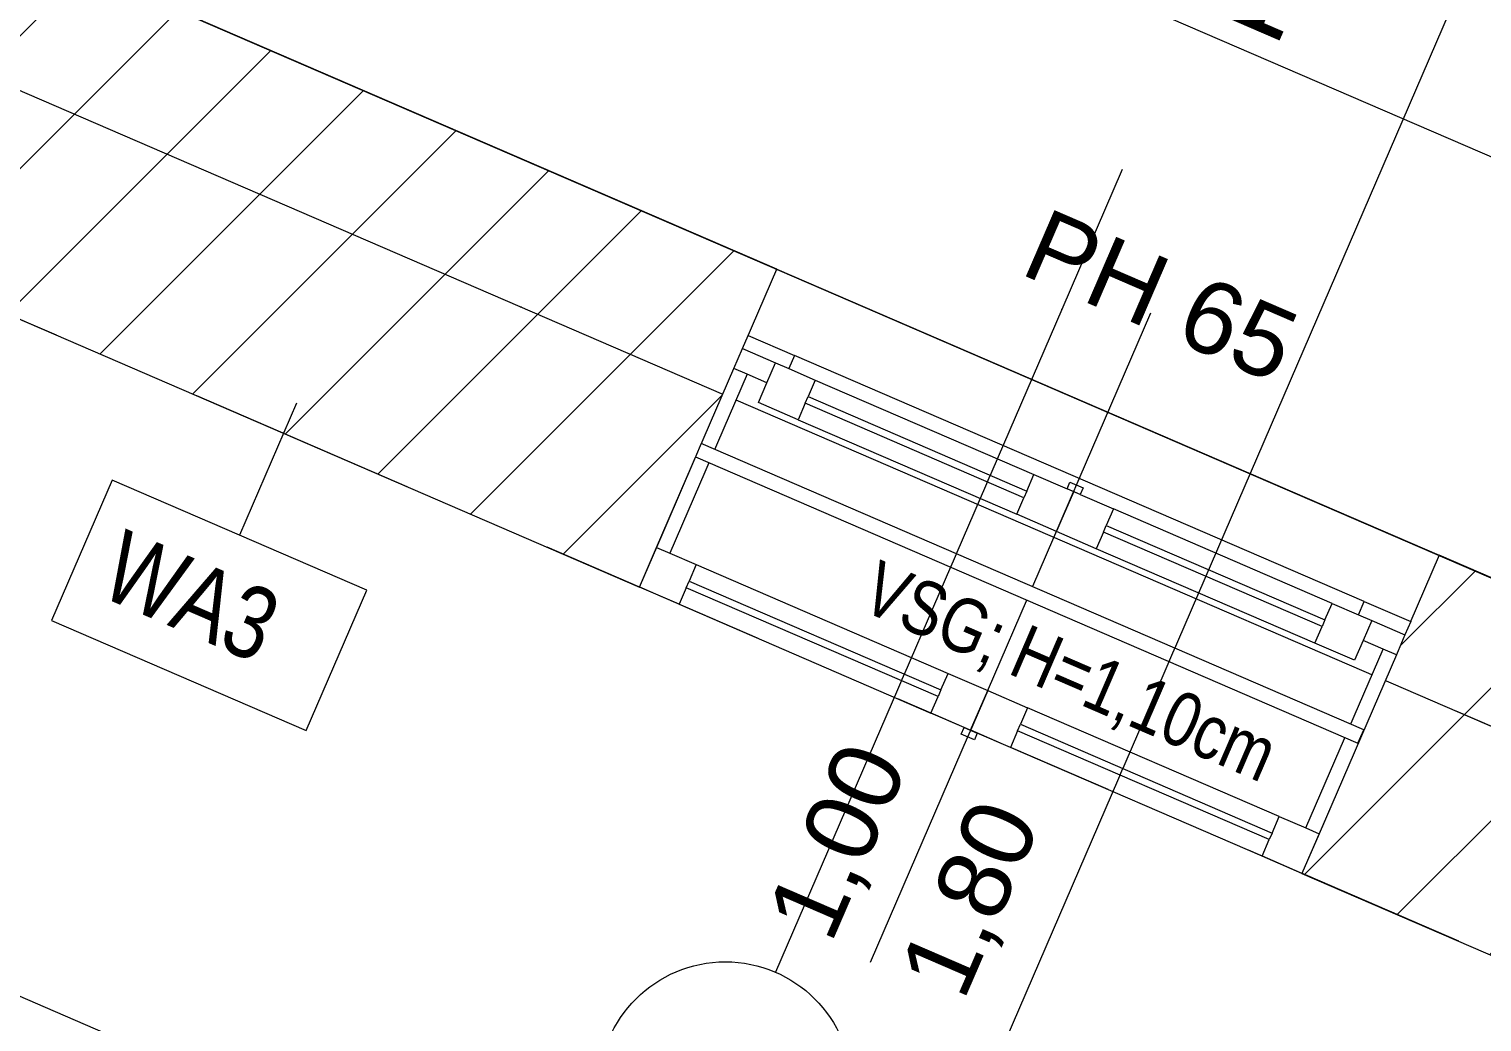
# Model space of a CAD drawing. Header units: millimetres. Extents: x 12535370 to 12566104, y 356204400 to 356234587.
# Drawn here: x 12542310 to 12544323, y 356211633 to 356213008 of the extents above; entities that cross this region are included whole.
import ezdxf
from ezdxf.enums import TextEntityAlignment as Align

# ---------------------------------------------------------------- set-up
doc = ezdxf.new("R2010")
doc.units = ezdxf.units.MM
doc.header["$MEASUREMENT"] = 0
doc.set_wipeout_variables(frame=1)
for name, pattern in [('Dashed Long', [529.166651, 317.499995, -211.666656]), ('Dot & Dashed', [6702.78, 3527.78, -1763.89, 0, -1411.11]), ('Wipeout_Contour', [1000, 0, -1000])]:
    doc.linetypes.add(name, pattern=pattern)
for name, color, linetype in [('New_010 Aussenwände', 7, 'Continuous'), ('New_035 Decken', 7, 'Continuous'), ('New_080 Raumdefinitionen', 7, 'Continuous'), ('New_110 Bemassungen Ausführung', 7, 'Continuous'), ('New_255 Plangrafiken', 7, 'Continuous'), ('New_290 Raster _ Achsen', 7, 'Continuous'), ('New_Archicad Window Markers', 7, 'Continuous'), ('New_Archicad Windows', 7, 'Continuous')]:
    doc.layers.add(name, color=color, linetype=linetype)
for name, color, linetype, lineweight in [('New_010 Aussenwände_Pen_No__1', 7, 'Continuous', 13), ('New_010 Aussenwände_Pen_No__96', 8, 'Continuous', 13), ('New_035 Decken_Pen_No__1', 7, 'Continuous', 13), ('New_110 Bemassungen Ausführung_Pen_No__1', 7, 'Continuous', 13), ('New_160 Beschriftungen Ausführung_Pen_No__1', 7, 'Continuous', 13), ('New_255 Plangrafiken_Pen_No__1', 7, 'Continuous', 13), ('New_290 Raster _ Achsen_Pen_No__1', 7, 'Continuous', 13), ('New_290 Raster _ Achsen_Pen_No__108', 7, 'Continuous', 13), ('New_Archicad Window Markers_Pen_No__1', 7, 'Continuous', 13), ('New_Archicad Window Markers_Pen_No__7', 7, 'Continuous', 70), ('New_Archicad Windows_Pen_No__1', 7, 'Continuous', 13), ('New_Baulinie_Pen_No__21', 1, 'Continuous', 13)]:
    doc.layers.add(name, color=color, linetype=linetype, lineweight=lineweight)
doc.styles.add('GENERATED_STYLE_1', font='arial.ttf')
doc.styles.add('GENERATED_STYLE_2', font='arial.ttf', dxfattribs={"width": 0.8})
doc.dimstyles.new('GENERATED_STYLE__1', dxfattribs={"dimtxt": 125, "dimasz": 47.5, "dimexe": 0.18, "dimexo": 2, "dimgap": 0, "dimtad": 1, "dimlfac": 0.001, "dimzin": 0, "dimdsep": 46, "dimtxsty": 'GENERATED_STYLE_1', "dimblk": 'ARROWHEAD_2', "dimblk1": 'ARROWHEAD_2', "dimblk2": 'ARROWHEAD_2', "dimcen": 0.09, "dimclrd": 7, "dimclre": 7, "dimclrt": 7, "dimadec": 0, "dimazin": 0, "dimtfac": 1, "dimtdec": 4, "dimtmove": 0, "dimatfit": 3, "dimfxl": 1, "dimtolj": 1, "dimtzin": 0, "dimarcsym": 0})
pattern_1 = [(45, (12240439.16, 356160438.36), (-91.92388, 91.92388), [])]

# ---------------------------------------------------------------- blocks, each defined once
blk = doc.blocks.new('Slab_2', base_point=(12541620.1, 356219239.2))
at = {"layer": 'New_035 Decken_Pen_No__1', "color": 7, "linetype": 'Continuous', "lineweight": 13, "flags": 128}
blk.add_lwpolyline([(12541620.1, 356219239.2), (12542552.9, 356218836.2), (12542740.1, 356219269.6), (12545797.5, 356217948.9), (12551678.1, 356215408.6), (12551105.2, 356214084.1), (12556682.6, 356211670.4), (12557509, 356206351.8), (12539437.6, 356214158.4), (12541457.1, 356219318)], close=True, dxfattribs=at)
blk = doc.blocks.new('W Marker 27[9]', base_point=(12543804.7, 356212477.5))
at = {"layer": 'New_Archicad Window Markers_Pen_No__1', "color": 7, "linetype": 'Continuous', "lineweight": 13}
blk.add_line((12543475.6, 356211715.5), (12543864.2, 356212615.2), dxfattribs=at)
at = {"layer": 'New_Archicad Window Markers_Pen_No__7', "color": 7, "lineweight": 70, "char_height": 100, "attachment_point": 7, "style": 'GENERATED_STYLE_1'}
for s, insert, rotation in [('\\A1;{\\pql;\\pt0;\\fArial|b0|i0|c0|p0;\\W1.000000;PH 65\\fArial|b0|i0|c0|p0;\\W1.000000;\\A1{\\H.66x;\\S^  ;}\\fArial|b0|i0|c0|p0;\\W1.000000;\\fArial|b0|i0|c0|p0;\\W1.000000;}', (12543668.8, 356212643.3), 336.6365), ('\\A1;{\\pql;\\pt0;\\fArial|b0|i0|c0|p0;\\W1.000000;1,00\\fArial|b0|i0|c0|p0;\\W1.000000;\\A1{\\H.66x;\\S^  ;}\\fArial|b0|i0|c0|p0;\\W1.000000;\\fArial|b0|i0|c0|p0;\\W1.000000;}', (12543447.5, 356211727.6), 66.6365), ('\\A1;{\\pql;\\pt0;\\fArial|b0|i0|c0|p0;\\W1.000000;1,80\\fArial|b0|i0|c0|p0;\\W1.000000;\\A1{\\H.66x;\\S^  ;}\\fArial|b0|i0|c0|p0;\\W1.000000;\\fArial|b0|i0|c0|p0;\\W1.000000;}', (12543631.1, 356211648.3), 66.6365)]:
    blk.add_mtext(s, dxfattribs=dict(at, insert=insert, rotation=rotation))
blk = doc.blocks.new('F_Altbau_2_Fl 10[2]', base_point=(12240439.2, 356160438.4))
at = {"color": 254, "linetype": 'Wipeout_Contour', "lineweight": 0, "ltscale": 1425733348.251475}
blk.add_wipeout([(12543370.3, 356212556.2), (12543306.1, 356212583.9), (12543298.2, 356212565.6), (12543362.4, 356212537.8)], dxfattribs=at).dxf.layer = 'New_Archicad Windows'
at = {"color": 254, "linetype": 'Wipeout_Contour', "lineweight": 0, "ltscale": 1425732565.847723}
blk.add_wipeout([(12543702.1, 356212391.1), (12543678.3, 356212336), (12543733.4, 356212312.2), (12543757.2, 356212367.3)], dxfattribs=at).dxf.layer = 'New_Archicad Windows'
at = {"color": 254, "linetype": 'Wipeout_Contour', "lineweight": 0, "ltscale": 1425731994.129612}
blk.add_wipeout([(12544159.8, 356212215.1), (12544151.9, 356212196.8), (12544216.2, 356212169), (12544224.1, 356212187.4)], dxfattribs=at).dxf.layer = 'New_Archicad Windows'
at = {"color": 254, "linetype": 'Wipeout_Contour', "lineweight": 0, "ltscale": 1425731448.174382}
blk.add_wipeout([(12543583.1, 356212115.7), (12543559.3, 356212060.6), (12543614.4, 356212036.8), (12543638.2, 356212091.9)], dxfattribs=at).dxf.layer = 'New_Archicad Windows'
at = {"color": 254, "linetype": 'Wipeout_Contour', "lineweight": 0, "ltscale": 1425733269.67256}
blk.add_wipeout([(12543298.2, 356212565.6), (12543286.3, 356212538), (12543332.2, 356212518.2), (12543344.1, 356212545.8)], dxfattribs=at).dxf.layer = 'New_Archicad Windows'
at = {"color": 254, "linetype": 'Wipeout_Contour', "lineweight": 0, "ltscale": 1425732478.485013}
blk.add_wipeout([(12543812.2, 356212343.5), (12543757.2, 356212367.3), (12543733.4, 356212312.2), (12543788.4, 356212288.4)], dxfattribs=at).dxf.layer = 'New_Archicad Windows'
at = {"color": 254, "linetype": 'Wipeout_Contour', "lineweight": 0, "ltscale": 1425731886.429705}
blk.add_wipeout([(12544216.2, 356212169), (12544170.3, 356212188.9), (12544158.4, 356212161.3), (12544204.3, 356212141.5)], dxfattribs=at).dxf.layer = 'New_Archicad Windows'
at = {"color": 254, "linetype": 'Wipeout_Contour', "lineweight": 0, "ltscale": 1425731360.811604}
blk.add_wipeout([(12543693.3, 356212068.1), (12543638.2, 356212091.9), (12543614.4, 356212036.8), (12543669.5, 356212013)], dxfattribs=at).dxf.layer = 'New_Archicad Windows'
at = {"layer": 'New_Archicad Windows_Pen_No__1', "color": 7, "linetype": 'Continuous', "lineweight": 13}
for p, q in [((12543298.2, 356212565.6), (12543306.1, 356212583.9)), ((12543306.1, 356212583.9), (12543370.3, 356212556.2)), ((12543733.4, 356212312.2), (12543678.3, 356212336)), ((12544224.1, 356212187.4), (12544216.2, 356212169)), ((12543638.2, 356212091.9), (12543693.3, 356212068.1))]:
    blk.add_line(p, q, dxfattribs=at)
at = {"color": 254, "linetype": 'Wipeout_Contour', "lineweight": 0, "ltscale": 1425732732.67689}
blk.add_wipeout([(12543286.3, 356212538), (12543179.2, 356212290.2), (12543197.5, 356212282.3), (12543304.6, 356212530.1)], dxfattribs=at).dxf.layer = 'New_Archicad Windows'
at = {"color": 254, "linetype": 'Wipeout_Contour', "lineweight": 0, "ltscale": 1425733133.706192}
blk.add_wipeout([(12543399.1, 356212522), (12543344.1, 356212545.8), (12543320.3, 356212490.7), (12543375.3, 356212466.9)], dxfattribs=at).dxf.layer = 'New_Archicad Windows'
at = {"color": 254, "linetype": 'Wipeout_Contour', "lineweight": 0, "ltscale": 1425732652.561595}
blk.add_wipeout([(12543770.3, 356212372.5), (12543751.9, 356212380.5), (12543748, 356212371.3), (12543766.3, 356212363.3)], dxfattribs=at).dxf.layer = 'New_Archicad Windows'
at = {"color": 254, "linetype": 'Wipeout_Contour', "lineweight": 0, "ltscale": 1425731305.752122}
blk.add_wipeout([(12544204.3, 356212141.5), (12544185.9, 356212149.4), (12544078.8, 356211901.6), (12544097.2, 356211893.6)], dxfattribs=at).dxf.layer = 'New_Archicad Windows'
at = {"color": 254, "linetype": 'Wipeout_Contour', "lineweight": 0, "ltscale": 1425731274.097766}
blk.add_wipeout([(12543623.6, 356212032.9), (12543605.2, 356212040.8), (12543601.2, 356212031.6), (12543619.6, 356212023.7)], dxfattribs=at).dxf.layer = 'New_Archicad Windows'
at = {"layer": 'New_Archicad Windows_Pen_No__1', "color": 7, "linetype": 'Continuous', "lineweight": 13}
for p, q in [((12543286.3, 356212538), (12543298.2, 356212565.6)), ((12543298.2, 356212565.6), (12543344.1, 356212545.8)), ((12543370.3, 356212556.2), (12543362.4, 356212537.8)), ((12543304.6, 356212530.1), (12543286.3, 356212538)), ((12543332.2, 356212518.2), (12543344.1, 356212545.8)), ((12543344.1, 356212545.8), (12543362.4, 356212537.8)), ((12543362.4, 356212537.8), (12543399.1, 356212522)), ((12543332.2, 356212518.2), (12543304.6, 356212530.1)), ((12543320.3, 356212490.7), (12543332.2, 356212518.2)), ((12543748, 356212371.3), (12543751.9, 356212380.5)), ((12543766.3, 356212363.3), (12543748, 356212371.3)), ((12543751.9, 356212380.5), (12543770.3, 356212372.5)), ((12543770.3, 356212372.5), (12543766.3, 356212363.3)), ((12543733.4, 356212312.2), (12543757.2, 356212367.3)), ((12543766.3, 356212363.3), (12543812.2, 356212343.5)), ((12544216.2, 356212169), (12544204.3, 356212141.5)), ((12544204.3, 356212141.5), (12544185.9, 356212149.4)), ((12543614.4, 356212036.8), (12543638.2, 356212091.9)), ((12543605.2, 356212040.8), (12543559.3, 356212060.6)), ((12543601.2, 356212031.6), (12543605.2, 356212040.8)), ((12543619.6, 356212023.7), (12543601.2, 356212031.6)), ((12543605.2, 356212040.8), (12543623.6, 356212032.9)), ((12543623.6, 356212032.9), (12543619.6, 356212023.7))]:
    blk.add_line(p, q, dxfattribs=at)
at = {"color": 254, "linetype": 'Wipeout_Contour', "lineweight": 0, "ltscale": 1425732849.7769}
blk.add_wipeout([(12543389.2, 356212499), (12543385.3, 356212489.8), (12543688.2, 356212359), (12543692.2, 356212368.2)], dxfattribs=at).dxf.layer = 'New_Archicad Windows'
at = {"color": 254, "linetype": 'Wipeout_Contour', "lineweight": 0, "ltscale": 1425732088.835829}
blk.add_wipeout([(12543234.3, 356212266.4), (12543179.2, 356212290.2), (12543155.4, 356212235.1), (12543210.5, 356212211.3)], dxfattribs=at).dxf.layer = 'New_Archicad Windows'
at = {"color": 254, "linetype": 'Wipeout_Contour', "lineweight": 0, "ltscale": 1425731910.628252}
blk.add_wipeout([(12544115.2, 356212212.6), (12544091.4, 356212157.6), (12544146.5, 356212133.8), (12544170.3, 356212188.9)], dxfattribs=at).dxf.layer = 'New_Archicad Windows'
at = {"color": 254, "linetype": 'Wipeout_Contour', "lineweight": 0, "ltscale": 1425730720.152299}
blk.add_wipeout([(12544042.1, 356211917.4), (12544018.3, 356211862.3), (12544073.4, 356211838.5), (12544097.2, 356211893.6)], dxfattribs=at).dxf.layer = 'New_Archicad Windows'
at = {"layer": 'New_Archicad Windows_Pen_No__1', "color": 7, "linetype": 'Continuous', "lineweight": 13}
for p, q in [((12543179.2, 356212290.2), (12543286.3, 356212538)), ((12543304.6, 356212530.1), (12543197.5, 356212282.3)), ((12543399.1, 356212522), (12543389.2, 356212499)), ((12543399.1, 356212522), (12543702.1, 356212391.1)), ((12543385.3, 356212489.8), (12543389.2, 356212499)), ((12543389.2, 356212499), (12543692.2, 356212368.2)), ((12543375.3, 356212466.9), (12543320.3, 356212490.7)), ((12543385.3, 356212489.8), (12543375.3, 356212466.9)), ((12543688.2, 356212359), (12543385.3, 356212489.8)), ((12543375.3, 356212466.9), (12543678.3, 356212336)), ((12543692.2, 356212368.2), (12543702.1, 356212391.1)), ((12543702.1, 356212391.1), (12543748, 356212371.3)), ((12543678.3, 356212336), (12543688.2, 356212359)), ((12543692.2, 356212368.2), (12543688.2, 356212359)), ((12543155.4, 356212235.1), (12543179.2, 356212290.2)), ((12543179.2, 356212290.2), (12543197.5, 356212282.3)), ((12543197.5, 356212282.3), (12543234.3, 356212266.4)), ((12544151.9, 356212196.8), (12544159.8, 356212215.1)), ((12544159.8, 356212215.1), (12544224.1, 356212187.4)), ((12544151.9, 356212196.8), (12544170.3, 356212188.9)), ((12544170.3, 356212188.9), (12544158.4, 356212161.3)), ((12544170.3, 356212188.9), (12544216.2, 356212169)), ((12544078.8, 356211901.6), (12544185.9, 356212149.4)), ((12544146.5, 356212133.8), (12544091.4, 356212157.6)), ((12544158.4, 356212161.3), (12544146.5, 356212133.8)), ((12544185.9, 356212149.4), (12544158.4, 356212161.3)), ((12544204.3, 356212141.5), (12544097.2, 356211893.6)), ((12544097.2, 356211893.6), (12544073.4, 356211838.5)), ((12544078.8, 356211901.6), (12544097.2, 356211893.6)), ((12544073.4, 356211838.5), (12544018.3, 356211862.3))]:
    blk.add_line(p, q, dxfattribs=at)
at = {"color": 254, "linetype": 'Wipeout_Contour', "lineweight": 0, "ltscale": 1425732194.556575}
blk.add_wipeout([(12544105.3, 356212189.7), (12543802.3, 356212320.6), (12543798.4, 356212311.4), (12544101.3, 356212180.5)], dxfattribs=at).dxf.layer = 'New_Archicad Windows'
at = {"color": 254, "linetype": 'Wipeout_Contour', "lineweight": 0, "ltscale": 1425731768.50504}
blk.add_wipeout([(12543224.3, 356212243.4), (12543220.4, 356212234.3), (12543569.2, 356212083.6), (12543573.2, 356212092.7)], dxfattribs=at).dxf.layer = 'New_Archicad Windows'
at = {"color": 254, "linetype": 'Wipeout_Contour', "lineweight": 0, "ltscale": 1425731040.481886}
blk.add_wipeout([(12544032.2, 356211894.5), (12543683.4, 356212045.2), (12543679.4, 356212036), (12544028.2, 356211885.3)], dxfattribs=at).dxf.layer = 'New_Archicad Windows'
at = {"layer": 'New_Archicad Windows_Pen_No__1', "color": 7, "linetype": 'Continuous', "lineweight": 13}
for p, q in [((12543155.4, 356212235.1), (12543345.7, 356212675.8)), ((12543345.7, 356212675.8), (12544263.7, 356212279.2)), ((12544159.8, 356212215.1), (12543370.3, 356212556.2)), ((12543812.2, 356212343.5), (12543802.3, 356212320.6)), ((12544115.2, 356212212.6), (12543812.2, 356212343.5)), ((12543788.4, 356212288.4), (12543733.4, 356212312.2)), ((12543798.4, 356212311.4), (12543788.4, 356212288.4)), ((12543798.4, 356212311.4), (12543802.3, 356212320.6)), ((12544101.3, 356212180.5), (12543798.4, 356212311.4)), ((12543802.3, 356212320.6), (12544105.3, 356212189.7)), ((12544091.4, 356212157.6), (12543788.4, 356212288.4)), ((12544263.7, 356212279.2), (12544073.4, 356211838.5)), ((12543234.3, 356212266.4), (12543224.3, 356212243.4)), ((12543234.3, 356212266.4), (12543583.1, 356212115.7)), ((12543210.5, 356212211.3), (12543155.4, 356212235.1)), ((12543220.4, 356212234.3), (12543210.5, 356212211.3)), ((12543220.4, 356212234.3), (12543224.3, 356212243.4)), ((12543569.2, 356212083.6), (12543220.4, 356212234.3)), ((12543224.3, 356212243.4), (12543573.2, 356212092.7)), ((12543210.5, 356212211.3), (12543559.3, 356212060.6)), ((12544105.3, 356212189.7), (12544115.2, 356212212.6)), ((12544115.2, 356212212.6), (12544151.9, 356212196.8)), ((12544105.3, 356212189.7), (12544101.3, 356212180.5)), ((12544091.4, 356212157.6), (12544101.3, 356212180.5)), ((12543573.2, 356212092.7), (12543583.1, 356212115.7)), ((12543583.1, 356212115.7), (12543638.2, 356212091.9)), ((12543573.2, 356212092.7), (12543569.2, 356212083.6)), ((12543559.3, 356212060.6), (12543569.2, 356212083.6)), ((12543693.3, 356212068.1), (12543683.4, 356212045.2)), ((12544042.1, 356211917.4), (12543693.3, 356212068.1)), ((12543669.5, 356212013), (12543623.6, 356212032.9)), ((12543679.4, 356212036), (12543669.5, 356212013)), ((12543679.4, 356212036), (12543683.4, 356212045.2)), ((12544028.2, 356211885.3), (12543679.4, 356212036)), ((12543683.4, 356212045.2), (12544032.2, 356211894.5)), ((12544018.3, 356211862.3), (12543669.5, 356212013)), ((12544032.2, 356211894.5), (12544042.1, 356211917.4)), ((12544042.1, 356211917.4), (12544078.8, 356211901.6)), ((12544032.2, 356211894.5), (12544028.2, 356211885.3)), ((12544018.3, 356211862.3), (12544028.2, 356211885.3))]:
    blk.add_line(p, q, dxfattribs=at)
at = {"layer": 'New_Archicad Window Markers', "color": 7, "lineweight": 13}
blk.add_blockref('W Marker 27[9]', (12543804.7, 356212477.5), dxfattribs=at)
blk = doc.blocks.new('Wall_2', base_point=(12539105.3, 356213984.7))
at = {"layer": 'New_010 Aussenwände_Pen_No__96', "linetype": 'Continuous', "lineweight": 13}
h = blk.add_hatch(dxfattribs=at)
h.set_pattern_fill('COMMON_BRICK', color=8, style=0, pattern_type=2)
h.set_pattern_definition(pattern_1)
h.paths.add_polyline_path([(12543345.7, 356212675.8), (12541775.9, 356213353.9), (12541585.6, 356212913.2), (12543155.4, 356212235.1)])
h = blk.add_hatch(dxfattribs=at)
h.set_pattern_fill('COMMON_BRICK', color=8, style=0, pattern_type=2)
h.set_pattern_definition(pattern_1)
h.paths.add_polyline_path([(12545723.4, 356211648.7), (12544263.7, 356212279.2), (12544073.4, 356211838.5), (12545533, 356211208)])
at = {"layer": 'New_010 Aussenwände_Pen_No__1', "color": 7, "linetype": 'Continuous', "lineweight": 13, "flags": 128}
for points in [[(12543345.7, 356212675.8), (12541775.9, 356213353.9)], [(12541585.6, 356212913.2), (12543155.4, 356212235.1)], [(12545723.4, 356211648.7), (12544263.7, 356212279.2)], [(12544073.4, 356211838.5), (12545533, 356211208)]]:
    blk.add_lwpolyline(points, dxfattribs=at)
at = {"layer": 'New_Archicad Windows', "color": 7, "linetype": 'Continuous', "lineweight": 13}
blk.add_blockref('F_Altbau_2_Fl 10[2]', (12240439.2, 356160438.4), dxfattribs=at)
blk = doc.blocks.new('Wall_54', base_point=(12543233, 356212415.6))
at = {"color": 254, "linetype": 'Wipeout_Contour', "lineweight": 0, "ltscale": 1425732062.510214}
blk.add_wipeout([(12543233, 356212415.6), (12544151.1, 356212019), (12544159, 356212037.4), (12543240.9, 356212434)], dxfattribs=at).dxf.layer = 'New_010 Aussenwände'
at = {"layer": 'New_010 Aussenwände_Pen_No__1', "color": 7, "linetype": 'Continuous', "lineweight": 13, "flags": 128}
for points in [[(12543240.9, 356212434), (12543233, 356212415.6)], [(12544159, 356212037.4), (12543240.9, 356212434)], [(12543233, 356212415.6), (12544151.1, 356212019)], [(12544151.1, 356212019), (12544159, 356212037.4)]]:
    blk.add_lwpolyline(points, dxfattribs=at)
blk = doc.blocks.new('Standard grid marker[58]', base_point=(12537215.3, 356215118.3))
at = {"layer": 'New_290 Raster _ Achsen_Pen_No__108', "color": 7, "linetype": 'Dot & Dashed', "lineweight": 13}
blk.add_line((12538133.3, 356214721.8), (12559136.8, 356205648.6), dxfattribs=at)
at = {"layer": 'New_290 Raster _ Achsen_Pen_No__108', "color": 7, "lineweight": 13, "style": 'GENERATED_STYLE_1'}
for tag, p in [('AC_MarkerText_1_0', (12537098, 356215253.8)), ('AC_MarkerText_1_1', (12560258.8, 356205248.7))]:
    blk.add_attdef(tag, text='', height=150, rotation=336.6365, dxfattribs=at).set_placement(p, align=Align.TOP_CENTER)
blk = doc.blocks.new('Standard grid marker[62]', base_point=(12552195.2, 356232191.6))
at = {"layer": 'New_290 Raster _ Achsen_Pen_No__1', "color": 7, "linetype": 'Continuous', "lineweight": 13}
blk.add_circle((12543274.5, 356211541.1), 175, dxfattribs=at)
at = {"layer": 'New_290 Raster _ Achsen_Pen_No__108', "color": 7, "linetype": 'Dot & Dashed', "lineweight": 13}
for p, q in [((12551798.6, 356231273.6), (12543740.5, 356212619.7)), ((12543740.5, 356212619.7), (12543343.9, 356211701.7))]:
    blk.add_line(p, q, dxfattribs=at)
blk.add_point((12543740.5, 356212619.7), dxfattribs=at)
blk.add_point((12543740.5, 356212619.7), dxfattribs=at)
at = {"layer": 'New_290 Raster _ Achsen_Pen_No__108', "color": 7, "lineweight": 13, "style": 'GENERATED_STYLE_1'}
for tag, p in [('AC_MarkerText_1_0', (12552307.9, 356232418.3)), ('AC_MarkerText_1_1', (12543317.8, 356211607.1))]:
    blk.add_attdef(tag, text='', height=150, rotation=336.6365, dxfattribs=at).set_placement(p, align=Align.TOP_CENTER)
blk = doc.blocks.new('Standard grid marker[66]', base_point=(12537423.5, 356215582.6))
at = {"layer": 'New_290 Raster _ Achsen_Pen_No__108', "color": 7, "linetype": 'Dot & Dashed', "lineweight": 13}
blk.add_line((12538341.5, 356215186.1), (12559338.5, 356206115.7), dxfattribs=at)
at = {"layer": 'New_290 Raster _ Achsen_Pen_No__108', "color": 7, "lineweight": 13, "style": 'GENERATED_STYLE_1'}
for tag, p in [('AC_MarkerText_1_0', (12537306.2, 356215718.1)), ('AC_MarkerText_1_1', (12560460.5, 356205715.8))]:
    blk.add_attdef(tag, text='', height=150, rotation=336.6365, dxfattribs=at).set_placement(p, align=Align.TOP_CENTER)
blk = doc.blocks.new('Polyline_3', base_point=(12542882.6, 356210370))
at = {"layer": 'New_255 Plangrafiken_Pen_No__1', "color": 7, "linetype": 'Dot & Dashed', "lineweight": 13, "flags": 128}
blk.add_lwpolyline([(12542882.6, 356210370), (12543089.5, 356210280.7), (12552742.3, 356232625.8), (12552734.1, 356232629.4)], dxfattribs=at)
blk = doc.blocks.new('*D220', base_point=(12240439.2, 356160438.4))
at = {"layer": 'New_110 Bemassungen Ausführung_Pen_No__1', "color": 7, "linetype": 'Continuous', "lineweight": 13, "transparency": 16777216}
for p, q in [((12540355.2, 356212541.2), (12540297.3, 356212498.2)), ((12540326.3, 356212519.7), (12541244.3, 356212123.1)), ((12541225.7, 356212080.1), (12541262.9, 356212166.2)), ((12541273.2, 356212144.7), (12541215.3, 356212101.6)), ((12541244.3, 356212123.1), (12542814.1, 356211445))]:
    blk.add_line(p, q, dxfattribs=at)
at = {"layer": 'New_110 Bemassungen Ausführung_Pen_No__1', "color": 7, "lineweight": 13, "transparency": 16777216, "insert": (12540642.1, 356212410.5), "char_height": 125, "attachment_point": 7, "rotation": 336.6365, "style": 'GENERATED_STYLE_1'}
blk.add_mtext('\\A1;{\\pql;\\fArial|b0|i0|c0|p0;\\W1.000000;1,00}', dxfattribs=at)
blk = doc.blocks.new('ARROWHEAD_2')
at = {"color": 0, "linetype": 'Continuous', "lineweight": 0}
for p, q in [((-0.378, -0.655), (0.378, 0.655)), ((0, 0), (-1, 0))]:
    blk.add_line(p, q, dxfattribs=at)
blk = doc.blocks.new('*D221', base_point=(12240439.2, 356160438.4))
at = {"layer": 'New_110 Bemassungen Ausführung_Pen_No__1', "color": 7, "linetype": 'Continuous', "lineweight": 13, "transparency": 16777216}
for p, q in [((12541273.2, 356212144.7), (12541215.3, 356212101.6)), ((12541244.3, 356212123.1), (12542814.1, 356211445)), ((12542843, 356211466.6), (12542785.1, 356211423.5))]:
    blk.add_line(p, q, dxfattribs=at)
at = {"layer": 'New_110 Bemassungen Ausführung_Pen_No__1', "color": 7, "lineweight": 13, "transparency": 16777216, "insert": (12541886, 356211873.2), "char_height": 125, "attachment_point": 7, "rotation": 336.6365, "style": 'GENERATED_STYLE_1'}
blk.add_mtext('\\A1;{\\pql;\\fArial|b0|i0|c0|p0;\\W1.000000;1,71}', dxfattribs=at)
blk = doc.blocks.new('*D222', base_point=(12240439.2, 356160438.4))
at = {"layer": 'New_110 Bemassungen Ausführung_Pen_No__1', "color": 7, "linetype": 'Continuous', "lineweight": 13, "transparency": 16777216}
for p, q in [((12541244.3, 356212123.1), (12542814.1, 356211445)), ((12542795.5, 356211402), (12542832.7, 356211488.1)), ((12542843, 356211466.6), (12542785.1, 356211423.5)), ((12542814.1, 356211445), (12543732.1, 356211048.5)), ((12543761, 356211070), (12543703.1, 356211026.9))]:
    blk.add_line(p, q, dxfattribs=at)
at = {"layer": 'New_110 Bemassungen Ausführung_Pen_No__1', "color": 7, "lineweight": 13, "transparency": 16777216, "insert": (12543129.9, 356211335.8), "char_height": 125, "attachment_point": 7, "rotation": 336.6365, "style": 'GENERATED_STYLE_1'}
blk.add_mtext('\\A1;{\\pql;\\fArial|b0|i0|c0|p0;\\W1.000000;1,00}', dxfattribs=at)
blk = doc.blocks.new('*D223', base_point=(12240439.2, 356160438.4))
at = {"layer": 'New_110 Bemassungen Ausführung_Pen_No__1', "color": 7, "linetype": 'Continuous', "lineweight": 13, "transparency": 16777216}
for p, q in [((12542814.1, 356211445), (12543732.1, 356211048.5)), ((12543713.5, 356211005.4), (12543750.7, 356211091.5)), ((12543761, 356211070), (12543703.1, 356211026.9)), ((12543732.1, 356211048.5), (12545191.7, 356210417.9)), ((12545173.1, 356210374.9), (12545210.3, 356210461)), ((12545220.7, 356210439.5), (12545162.8, 356210396.4)), ((12545191.7, 356210417.9), (12546109.7, 356210021.4))]:
    blk.add_line(p, q, dxfattribs=at)
at = {"layer": 'New_110 Bemassungen Ausführung_Pen_No__1', "color": 7, "lineweight": 13, "transparency": 16777216, "insert": (12544318.7, 356210822.3), "char_height": 125, "attachment_point": 7, "rotation": 336.6365, "style": 'GENERATED_STYLE_1'}
blk.add_mtext('\\A1;{\\pql;\\fArial|b0|i0|c0|p0;\\W1.000000;1,59}', dxfattribs=at)
blk = doc.blocks.new('*D234', base_point=(12240439.2, 356160438.4))
at = {"layer": 'New_110 Bemassungen Ausführung_Pen_No__1', "color": 7, "linetype": 'Continuous', "lineweight": 13, "transparency": 16777216}
for p, q in [((12538547.1, 356212692.6), (12538584.3, 356212778.6)), ((12538594.6, 356212757.1), (12538536.7, 356212714.1)), ((12538537.6, 356212747.7), (12538565.7, 356212735.6)), ((12538565.7, 356212735.6), (12557293.5, 356204645.5)), ((12557274.9, 356204602.5), (12557312.1, 356204688.5)), ((12557264.5, 356204624), (12557322.4, 356204667)), ((12557293.5, 356204645.5), (12557321.5, 356204633.4))]:
    blk.add_line(p, q, dxfattribs=at)
at = {"layer": 'New_110 Bemassungen Ausführung_Pen_No__1', "color": 7, "lineweight": 13, "transparency": 16777216, "insert": (12547742.6, 356208798.6), "char_height": 125, "attachment_point": 7, "rotation": 336.6365, "style": 'GENERATED_STYLE_1'}
blk.add_mtext('\\A1;{\\pql;\\fArial|b0|i0|c0|p0;\\W1.000000;20,40}', dxfattribs=at)
blk = doc.blocks.new('*D248', base_point=(12240439.2, 356160438.4))
at = {"layer": 'New_110 Bemassungen Ausführung_Pen_No__1', "color": 7, "linetype": 'Continuous', "lineweight": 13, "transparency": 16777216}
for p, q in [((12540754.4, 356213906.2), (12540711.3, 356213964.1)), ((12540689.8, 356213953.8), (12540775.9, 356213916.6)), ((12540732.9, 356213935.2), (12540685.3, 356213825)), ((12540642.2, 356213843.6), (12540728.3, 356213806.4)), ((12540706.8, 356213796.1), (12540663.7, 356213854)), ((12540685.3, 356213825), (12540494.9, 356213384.4))]:
    blk.add_line(p, q, dxfattribs=at)
blk = doc.blocks.new('*D249', base_point=(12240439.2, 356160438.4))
at = {"layer": 'New_110 Bemassungen Ausführung_Pen_No__1', "color": 7, "linetype": 'Continuous', "lineweight": 13, "transparency": 16777216}
for p, q in [((12540706.8, 356213796.1), (12540663.7, 356213854)), ((12540685.3, 356213825), (12540494.9, 356213384.4)), ((12540451.9, 356213403), (12540538, 356213365.8)), ((12540473.4, 356213413.3), (12540516.5, 356213355.4)), ((12540494.9, 356213384.4), (12540482.8, 356213356.3))]:
    blk.add_line(p, q, dxfattribs=at)
at = {"layer": 'New_110 Bemassungen Ausführung_Pen_No__1', "color": 7, "lineweight": 13, "transparency": 16777216, "char_height": 125, "attachment_point": 7, "rotation": 66.6365, "style": 'GENERATED_STYLE_1'}
for s, insert in [('\\A1;{\\pql;\\fArial|b0|i0|c0|p0;\\W1.000000;12}', (12540487.7, 356213871.9)), ('\\A1;{\\pql;\\fArial|b0|i0|c0|p0;\\W1.000000;48}', (12540529.3, 356213527.1))]:
    blk.add_mtext(s, dxfattribs=dict(at, insert=insert))
blk = doc.blocks.new('*D308', base_point=(12240439.2, 356160438.4))
at = {"layer": 'New_110 Bemassungen Ausführung_Pen_No__1', "color": 7, "linetype": 'Continuous', "lineweight": 13, "transparency": 16777216}
for p, q in [((12539900.1, 356214747.3), (12540045.6, 356214684.5)), ((12540027, 356214641.5), (12540064.2, 356214727.5)), ((12540074.6, 356214706), (12540016.7, 356214663)), ((12540045.6, 356214684.5), (12540275.1, 356214585.4)), ((12540256.5, 356214542.3), (12540293.7, 356214628.4)), ((12540304.1, 356214606.9), (12540246.2, 356214563.8)), ((12540275.1, 356214585.4), (12547540.5, 356211446.8))]:
    blk.add_line(p, q, dxfattribs=at)
at = {"layer": 'New_110 Bemassungen Ausführung_Pen_No__1', "color": 7, "lineweight": 13, "transparency": 16777216, "insert": (12540082.7, 356214695.7), "char_height": 125, "attachment_point": 7, "rotation": 336.6365, "style": 'GENERATED_STYLE_1'}
blk.add_mtext('\\A1;{\\pql;\\fArial|b0|i0|c0|p0;\\W1.000000;25}', dxfattribs=at)
blk = doc.blocks.new('*D309', base_point=(12240439.2, 356160438.4))
at = {"layer": 'New_110 Bemassungen Ausführung_Pen_No__1', "color": 7, "linetype": 'Continuous', "lineweight": 13, "transparency": 16777216}
for p, q in [((12540304.1, 356214606.9), (12540246.2, 356214563.8)), ((12540275.1, 356214585.4), (12547540.5, 356211446.8)), ((12547521.9, 356211403.8), (12547559.1, 356211489.9)), ((12547569.5, 356211468.4), (12547511.5, 356211425.3)), ((12547540.5, 356211446.8), (12547724.1, 356211367.5))]:
    blk.add_line(p, q, dxfattribs=at)
at = {"layer": 'New_110 Bemassungen Ausführung_Pen_No__1', "color": 7, "lineweight": 13, "transparency": 16777216, "char_height": 125, "attachment_point": 7, "rotation": 336.6365, "style": 'GENERATED_STYLE_1'}
for s, insert in [('\\A1;{\\pql;\\fArial|b0|i0|c0|p0;\\W1.000000;7,91\\fArial|b0|i0|c0|p0;\\W1.000000;\\A1{\\H.66x;\\S5^  ;}}', (12543723.8, 356213090.2)), ('\\A1;{\\pql;\\fArial|b0|i0|c0|p0;\\W1.000000;20}', (12547358.8, 356211552.6))]:
    blk.add_mtext(s, dxfattribs=dict(at, insert=insert))

msp = doc.modelspace()

# ---------------------------------------------------------------- linework, layer by layer
at = {"layer": 'New_080 Raumdefinitionen', "color": 21, "linetype": 'Continuous', "lineweight": 0, "true_color": 0xffa8a8, "flags": 128}
msp.add_lwpolyline([(12544556.115, 356218101.27), (12542390.616, 356213088.348), (12557257.782, 356206665.979), (12556464.903, 356211768.801), (12551105.173, 356214084.116), (12551539.29, 356215087.265)], close=True, dxfattribs=at)

# ---------------------------------------------------------------- block references
at = {"layer": 'New_035 Decken', "color": 7, "linetype": 'Continuous', "lineweight": 13}
msp.add_blockref('Slab_2', (12541620.051, 356219239.198), dxfattribs=at)

# ---------------------------------------------------------------- next in the draw order: block references
at = {"layer": 'New_010 Aussenwände', "color": 7, "lineweight": 13}
msp.add_blockref('Wall_2', (12539105.263, 356213984.694), dxfattribs=at)

# ---------------------------------------------------------------- next in the draw order: linework, layer by layer
at = {"layer": 'New_160 Beschriftungen Ausführung_Pen_No__1', "color": 7, "linetype": 'Continuous', "lineweight": 13}
msp.add_lwpolyline([(12542680.19, 356212489.891), (12542601.202, 356212307.039)], dxfattribs=at)
msp.add_lwpolyline([(12542340.8, 356212188.969), (12542693.733, 356212036.507), (12542777.668, 356212230.808), (12542424.735, 356212383.27)], close=True, dxfattribs=at)

# ---------------------------------------------------------------- next in the draw order: block references
at = {"layer": 'New_010 Aussenwände', "color": 7, "lineweight": 13}
msp.add_blockref('Wall_54', (12543232.965, 356212415.642), dxfattribs=at)

# ---------------------------------------------------------------- next in the draw order: texts
at = {"layer": 'New_160 Beschriftungen Ausführung_Pen_No__1', "color": 7, "linetype": 'Continuous', "lineweight": 13, "insert": (12542402.651, 356212223.454), "char_height": 100, "attachment_point": 7, "rotation": 336.636458, "style": 'GENERATED_STYLE_2'}
msp.add_mtext('\\A1;{\\pql;\\fArial|b0|i0|c0|p0;\\W0.800000;WA\\fArial|b0|i0|c0|p0;\\W0.800000;3}', dxfattribs=at)

# ---------------------------------------------------------------- next in the draw order: dimensions: what is measured, and where the dimension line sits
at = {"layer": 'New_110 Bemassungen Ausführung', "color": 7, "linetype": 'Continuous', "lineweight": 13}
for base, p1, p2, picture, middle in [((12541244.293, 356212123.146), (12540667.589, 356213309.795), (12541585.596, 356212913.231), '*D220', (12540815.396, 356212403.737)), ((12542814.085, 356211445.022), (12541585.596, 356212913.231), (12543155.389, 356212235.107), '*D221', (12542059.296, 356211866.393)), ((12545191.723, 356210417.921), (12544073.396, 356211838.543), (12545533.027, 356211208.007), '*D223', (12544492.015, 356210815.499))]:
    dim = msp.add_linear_dim(base=base, p1=p1, p2=p2, angle=336.636458, dimstyle='GENERATED_STYLE__1', dxfattribs=at)
    dim.commit()
    dim.dimension.update_dxf_attribs({"geometry": picture, "text_midpoint": middle, "dimtype": 160, "text_rotation": 336.636458})

# ---------------------------------------------------------------- next in the draw order: linework, layer by layer
at = {"layer": 'New_Baulinie_Pen_No__21', "color": 1, "linetype": 'Dashed Long', "lineweight": 13}
msp.add_lwpolyline([(12561293.194, 356204400.288), (12539105.263, 356213984.694), (12538925.233, 356213573.04), (12535370.219, 356215109.158)], dxfattribs=at)

# ---------------------------------------------------------------- next in the draw order: block references
at = {"layer": 'New_255 Plangrafiken', "color": 7, "linetype": 'Dot & Dashed', "lineweight": 13}
msp.add_blockref('Polyline_3', (12542882.615, 356210370.028), dxfattribs=at)
at = {"layer": 'New_290 Raster _ Achsen', "color": 7, "linetype": 'Continuous', "lineweight": 13}
for name, p in [('Standard grid marker[62]', (12552195.197, 356232191.641)), ('Standard grid marker[66]', (12537423.532, 356215582.626)), ('Standard grid marker[58]', (12537215.32, 356215118.348))]:
    msp.add_blockref(name, p, dxfattribs=at)

# ---------------------------------------------------------------- next in the draw order: texts
at = {"layer": 'New_160 Beschriftungen Ausführung_Pen_No__1', "color": 7, "linetype": 'Continuous', "lineweight": 13, "insert": (12543453.093, 356212192.196), "char_height": 75, "attachment_point": 7, "rotation": 336.636458, "style": 'GENERATED_STYLE_2'}
msp.add_mtext('\\A1;{\\pql;\\fArial|b0|i0|c0|p0;\\W0.800000;VSG; H=1,10cm}', dxfattribs=at)

# ---------------------------------------------------------------- next in the draw order: dimensions: what is measured, and where the dimension line sits
at = {"layer": 'New_110 Bemassungen Ausführung', "color": 7, "linetype": 'Continuous', "lineweight": 13}
for base, p1, p2, angle, picture, middle, turn in [((12540275.109, 356214585.351), (12539880.902, 356214303.217), (12540110.404, 356214204.076), 336.636458, '*D308', (12540194.863, 356214715.331), 336.636458), ((12547540.497, 356211446.824), (12540110.404, 356214204.076), (12547395.346, 356211110.814), 336.636458, '*D309', (12544063.513, 356213044.138), 336.636458), ((12540685.27, 356213825.029), (12540110.404, 356214204.076), (12548472.812, 356210460.94), 246.636458, '*D248', (12540468.003, 356213984.011), 66.636458), ((12540494.92, 356213384.385), (12548472.812, 356210460.94), (12548469.155, 356209939.648), 246.636458, '*D249', (12540509.686, 356213639.212), 66.636458), ((12557293.461, 356204645.514), (12539105.263, 356213984.694), (12557833.047, 356205894.602), 336.636458, '*D234', (12547959.579, 356208772.911), 336.636458), ((12543732.092, 356211048.458), (12543155.389, 356212235.107), (12544073.396, 356211838.543), 336.636458, '*D222', (12543303.195, 356211329.049), 336.636458)]:
    dim = msp.add_linear_dim(base=base, p1=p1, p2=p2, angle=angle, dimstyle='GENERATED_STYLE__1', dxfattribs=at)
    dim.commit()
    dim.dimension.update_dxf_attribs({"geometry": picture, "text_midpoint": middle, "dimtype": 160, "text_rotation": turn})

doc.saveas('drawing.dxf')
